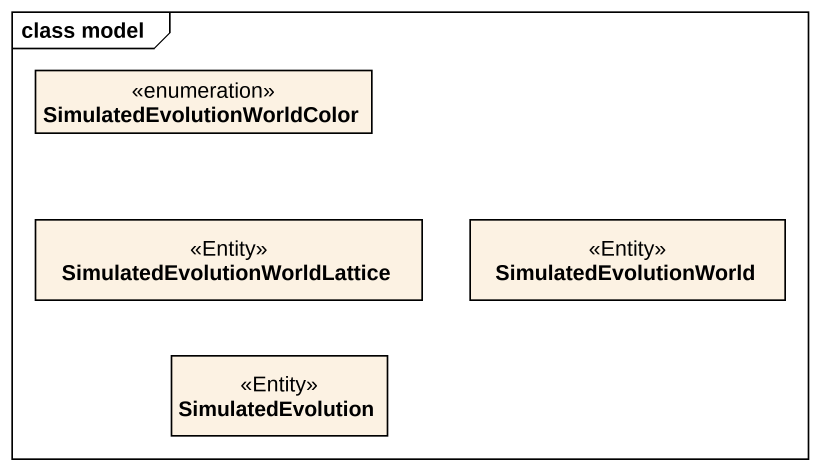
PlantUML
@startuml
mainframe class model
hide circle
hide empty members
enum SimulatedEvolutionWorldColor
class "SimulatedEvolutionWorldLattice" as SimulatedEvolutionWorldLatti <<Entity>>
class SimulatedEvolutionWorld <<Entity>>
class SimulatedEvolution <<Entity>>
@enduml
